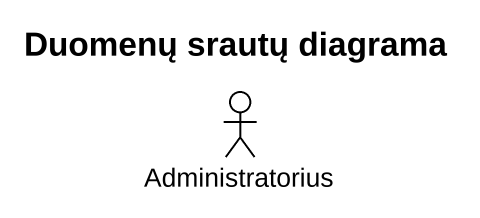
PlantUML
@startuml
title Duomenų srautų diagrama
actor Administratorius
@enduml
